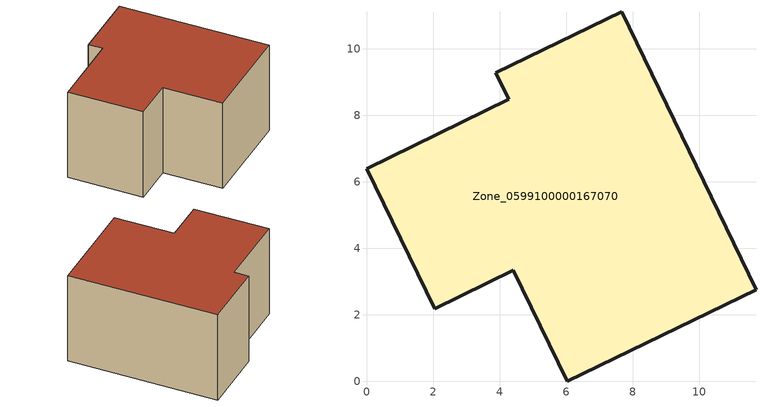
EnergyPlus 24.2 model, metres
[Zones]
Zone_0599100000167070
 floor ground (C_G): 7.68,11.12 11.71,2.76 6.04,0 4.41,3.34 2.05,2.19 0,6.4 4.28,8.48 3.89,9.28 z0
 wall outside (C_F): 0,6.4 2.05,2.19 4.41,3.34 6.04,0 11.71,2.76 7.68,11.12 3.89,9.28 4.28,8.48 0,6.4 z0:5.82
 roof outside (C_R): 7.68,11.12 3.89,9.28 4.28,8.48 0,6.4 2.05,2.19 4.41,3.34 6.04,0 11.71,2.76 z5.82
[BUILDING]
Pand.0599100000167070: North Axis=0; Terrain=City; Loads Convergence Tolerance Value=0.04; Temperature Convergence Tolerance Value=0.4; Solar Distribution=FullExterior; Maximum Number of Warmup Days=25; Minimum Number of Warmup Days=1
[Site:Location]
Rotterdam.The.Hague.AP_ZH_NLD Design_Conditions: Latitude=51.96; Longitude=4.45; Time Zone=1; Elevation=-4.5
[SITE:GROUNDTEMPERATURE:BUILDINGSURFACE]
18, 18, 18, 18, 18, 18, 18, 18, 18, 18, 18, 18
[MATERIAL] Thermal Absorptance=0.9; Solar Absorptance=0.7; Visible Absorptance=0.7
Name | Roughness | Thickness | Conductivity | Density | Specific Heat
G.TI.1946-1964 | MediumSmooth | 0.15 | 1 | 540 | 1210
F.TI.1946-1964 | Rough | 0.3 | 0.857143 | 1920 | 840
R.TI.1946-1964 | MediumRough | 0.2 | 0.277778 | 1500 | 1000
[CONSTRUCTION]
C_G: G.TI.1946-1964
C_F: F.TI.1946-1964
C_R: R.TI.1946-1964
[ZONE]
Zone_0599100000167070: Type=1; Multiplier=1; Ceiling Height=Autocalculate; Volume=Autocalculate; Floor Area=autocalculate; Part of Total Floor Area=Yes
[ZONEINFILTRATION:DESIGNFLOWRATE]
Infil_Zone_0599100000167070: Zone or ZoneList or Space or SpaceList=Zone_0599100000167070; Schedule=AlwaysOn; Design Flow Rate Calculation Method=Flow/Area; Flow Rate per Floor Area=0.003; Constant Term Coefficient=1; Temperature Term Coefficient=0; Velocity Term Coefficient=0; Velocity Squared Term Coefficient=0
[HVACTEMPLATE:ZONE:IDEALLOADSAIRSYSTEM]
Zone_0599100000167070: Maximum Heating Supply Air Temperature=50; Minimum Cooling Supply Air Temperature=13; Maximum Heating Supply Air Humidity Ratio=0.0156; Minimum Cooling Supply Air Humidity Ratio=0.0077; Heating Limit=NoLimit; Cooling Limit=NoLimit; Dehumidification Control Type=ConstantSensibleHeatRatio; Cooling Sensible Heat Ratio=0.7; Dehumidification Setpoint=60; Humidification Control Type=None; Humidification Setpoint=30; Outdoor Air Method=None; Outdoor Air Flow Rate per Person=0.00944; Outdoor Air Flow Rate per Zone Floor Area=0; Outdoor Air Flow Rate per Zone=0; Demand Controlled Ventilation Type=None; Outdoor Air Economizer Type=NoEconomizer; Heat Recovery Type=None; Sensible Heat Recovery Effectiveness=0.7; Latent Heat Recovery Effectiveness=0.65
[ZONECONTROL:THERMOSTAT]
ThermostatControl_Zone_0599100000167070: Zone or ZoneList=Zone_0599100000167070; Control Type Schedule=DualSetpointControlType; Control 1=Thermostat_Zone_0599100000167070; Temperature Difference Between Cutout And Setpoint=0
[THERMOSTATSETPOINT:DUALSETPOINT]
Thermostat_Zone_0599100000167070: Heating Setpoint Temperature Schedule=HeatingSetpoint_Zone_0599100000167070; Cooling Setpoint Temperature Schedule=CoolingSetpoint_Zone_0599100000167070
[SCHEDULE:COMPACT]
HeatingSetpoint_Zone_0599100000167070: Through: 12/31, For: AllDays, Until: 24:00, 21
CoolingSetpoint_Zone_0599100000167070: Through: 12/31, For: AllDays, Until: 24:00, 24
DualSetpointControlType: Through: 12/31, For: AllDays, Until: 24:00, 4
AlwaysOn: Through: 12/31, For: AllDays, Until: 24:00, 1
